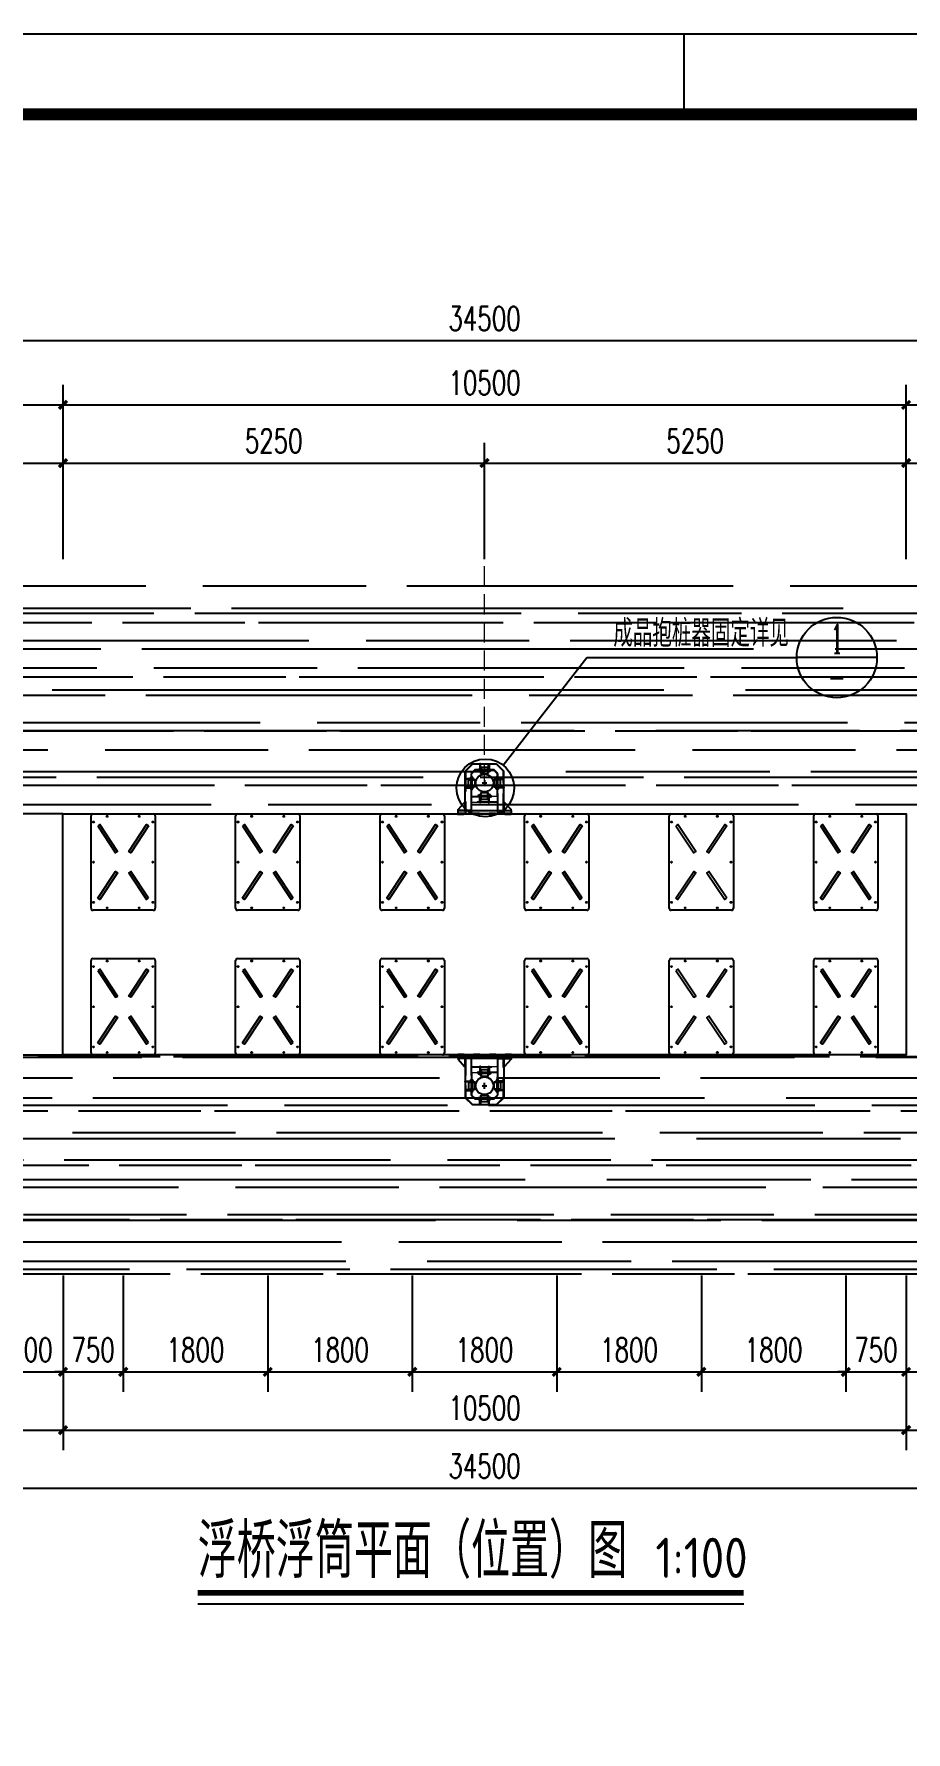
# Model space of a CAD drawing. Extents: x 396092 to 455492, y 17293 to 132793.
# Drawn here: x 417700 to 428562, y 111656 to 132793 of the extents above; entities that cross this region are included whole.
import ezdxf
from ezdxf.enums import TextEntityAlignment as Align

# ---------------------------------------------------------------- set-up
doc = ezdxf.new("R2010")
doc.units = 0
doc.header["$LTSCALE"] = 1000
doc.header["$MEASUREMENT"] = 0
for name, pattern in [('ACAD_ISO03W100', [30, 12, -18]), ('DASH', [0.35, 0.25, -0.1]), ('DASHED', [0.75, 0.5, -0.25])]:
    doc.linetypes.add(name, pattern=pattern)
doc.layers.add('8', color=8, linetype='Continuous', lineweight=9)
for name, color, linetype in [('DIM_IDEN', 3, 'Continuous'), ('DIM_SYMB', 3, 'Continuous'), ('DL', 8, 'Continuous'), ('DOTE', 1, 'Continuous'), ('PUB_DIM', 3, 'Continuous'), ('PUB_TEXT', 7, 'Continuous'), ('W-FLOAT_BOWL浮筒', 253, 'Continuous'), ('W-MOUNTING固定方式', 5, 'Continuous'), ('W-STEEL_FRAME钢架', 3, 'Continuous')]:
    doc.layers.add(name, color=color, linetype=linetype)
doc.styles.add('_TCH_DIM', font='SIMPLEX', dxfattribs={"bigfont": 'GBCBIG'})
doc.styles.add('_TCH_DIM_T3', font='SIMPLEX', dxfattribs={"width": 0.705882, "bigfont": 'GBCBIG'})
doc.styles.add('_TCH_LABEL', font='COMPLEX', dxfattribs={"bigfont": 'GBCBIG'})
doc.styles.get("Standard").update_dxf_attribs({"font": 'gbenor.shx', "bigfont": 'gbcbig.shx'})
doc.dimstyles.new('_TCH_ARCH&&100', dxfattribs={"dimtxt": 297.5, "dimasz": 100, "dimexe": 250, "dimexo": 300, "dimgap": 126.25, "dimtad": 1, "dimdec": 0, "dimzin": 0, "dimdsep": 46, "dimtxsty": '_TCH_DIM_T3', "dimblk": 'ARCHTICK', "dimcen": 0.09, "dimclrt": 7, "dimazin": 2, "dimtfac": 1, "dimtdec": 0, "dimtix": 1, "dimtmove": 2, "dimatfit": 3, "dimfxl": 100, "dimtolj": 1, "dimtzin": 0, "dimarcsym": 0})
pattern_1 = [(0, (138828.8, 88053.3), (1117.6, 508), [7620, -1016, 2540, -508]), (0, (139504.4, 88307.3), (-508, 675.64), [1524, -167.64, 3048, -381]), (0, (139082.78, 88485.1), (2641.6, 340.36), [4064, -711.2, 2032, -508])]

# ---------------------------------------------------------------- blocks, each defined once
blk = doc.blocks.new('$matou$00000145')
at = {"layer": 'W-FLOAT_BOWL浮筒'}
for p, q in [((-600, -375), (-600, 375)), ((-575, 400), (575, 400)), ((600, 375), (600, -375)), ((575, -400), (-575, -400))]:
    blk.add_line(p, q, dxfattribs=at)
at = {"layer": 'W-FLOAT_BOWL浮筒', "color": 3}
for p, q in [((-507, 370), (-493, 370)), ((-500, 377), (-500, 363)), ((-7, 370), (7, 370)), ((0, 377), (0, 363)), ((493, 370), (507, 370)), ((500, 377), (500, 363)), ((-577, 200), (-563, 200)), ((-570, 207), (-570, 193)), ((563, 200), (577, 200)), ((570, 207), (570, 193)), ((-577, -200), (-563, -200)), ((-570, -193), (-570, -207)), ((563, -200), (577, -200)), ((570, -193), (570, -207)), ((-507, -370), (-493, -370)), ((-500, -377), (-500, -363)), ((-7, -370), (7, -370)), ((0, -377), (0, -363)), ((493, -370), (507, -370)), ((500, -377), (500, -363))]:
    blk.add_line(p, q, dxfattribs=at)
at = {"layer": 'W-FLOAT_BOWL浮筒', "ltscale": 100}
for points in [[(-450, 316), (-117, 95), (-133, 70), (-467, 291)], [(450, 316), (117, 95), (133, 70), (467, 291)], [(-450, -316), (-117, -95), (-133, -70), (-467, -291)], [(450, -316), (117, -95), (133, -70), (467, -291)]]:
    blk.add_lwpolyline(points, close=True, dxfattribs=at)
at = {"layer": 'W-FLOAT_BOWL浮筒'}
for centre in [(-500, 370), (0, 370), (500, 370), (-570, 200), (570, 200), (-570, -200), (570, -200), (-500, -370), (0, -370), (500, -370)]:
    blk.add_circle(centre, 7, dxfattribs=at)
for centre, start, end in [((-575, 375), 90, 180), ((575, 375), 0, 90), ((-575, -375), 180, 270), ((575, -375), 270, 0)]:
    blk.add_arc(centre, 25, start, end, dxfattribs=at)
blk = doc.blocks.new('*U14')
at = {"layer": 'W-STEEL_FRAME钢架', "rotation": 270}
for p in [(0, 900, -500), (0, -900, 500)]:
    blk.add_blockref('$matou$00000145', p, dxfattribs=at)
blk = doc.blocks.new('*U15')
at = {"layer": 'W-STEEL_FRAME钢架', "color": 0, "linetype": 'ByBlock', "lineweight": -2, "transparency": 16777216}
for p in [(0, 0), (1800, 0), (3600, 0), (5400, 0), (7200, 0), (9000, 0)]:
    blk.add_blockref('*U14', p, dxfattribs=at)
blk = doc.blocks.new('A$C1EDE4923')
at = {"color": 4}
for p, q in [((-266, 120), (-270, 120)), ((-269, 126), (-266, 126)), ((-266, 114), (-269, 114))]:
    blk.add_line(p, q, dxfattribs=at)
for p, q in [((-257, 126), (-264, 126)), ((-264, 115), (-257, 115)), ((-253, 123), (-257, 120)), ((-253, 121), (-257, 118)), ((-232, 80), (-232, 160)), ((-148, 80), (-148, 160)), ((-128, 123), (-124, 120)), ((-128, 121), (-124, 118)), ((-124, 126), (-117, 126)), ((-117, 115), (-124, 115)), ((-115, 129), (-115, 111))]:
    blk.add_line(p, q)
at = {"color": 1}
for p, q in [((-240, 127), (-250, 127)), ((-250, 113), (-240, 113)), ((-131, 127), (-141, 127)), ((-131, 113), (-141, 113))]:
    blk.add_line(p, q, dxfattribs=at)
at = {"color": 6, "linetype": 'ACAD_ISO03W100'}
for p, q in [((-131, 126), (-250, 126)), ((-131, 114), (-250, 114))]:
    blk.add_line(p, q, dxfattribs=at)
at = {"color": 2}
for p, q in [((-250, 120), (-240, 120)), ((-141, 120), (-131, 120))]:
    blk.add_line(p, q, dxfattribs=at)
for points in [[(-270, 125), (-268, 127), (-268, 113), (-270, 115)], [(-266, 129), (-266, 126), (-266, 115), (-266, 112)], [(-249, 142), (-240, 142), (-240, 40), (-249, 40)], [(-232, 160), (-148, 160), (-145, 157), (-145, 83), (-148, 80), (-232, 80), (-235, 83), (-235, 157)], [(-132, 142), (-141, 142), (-141, 40), (-132, 40)]]:
    blk.add_lwpolyline(points, close=True)
for points in [[(-268, 127), (-266, 127), (-266, 113), (-268, 113)], [(-253, 107), (-253, 135), (-250, 135), (-250, 107), (-253, 107), (-253, 108)], [(-128, 107), (-128, 135), (-131, 135), (-131, 107), (-128, 107), (-128, 108)]]:
    blk.add_lwpolyline(points)
for points in [[(-264, 132), (-257, 132), (-257, 131), (-253, 131), (-253, 110), (-257, 110), (-257, 131), (-257, 109), (-264, 109, -0.666667), (-264, 115, -0.363636), (-264, 126, -0.666667)], [(-117, 132), (-124, 132), (-124, 131), (-128, 131), (-128, 110), (-124, 110), (-124, 131), (-124, 109), (-117, 109, 0.666667), (-117, 115, 0.363636), (-117, 126, 0.666667)]]:
    blk.add_lwpolyline(points, format="xyb", close=True)
blk = doc.blocks.new('BZQ-T')
at = {"layer": 'DOTE', "lineweight": 200, "ltscale": 100}
for p, q in [((-296, -17), (-296, 17)), ((-100, -17), (-100, 17)), ((100, -17), (100, 17)), ((296, -17), (296, 17))]:
    blk.add_line(p, q, dxfattribs=at)
at = {"layer": 'W-MOUNTING固定方式'}
for p, q in [((-150, 623), (-240, 533)), ((-240, 43), (-240, 533)), ((-117, 543), (-160, 500)), ((-160, 43), (-160, 500)), ((-150, 623), (150, 623)), ((-117, 543), (117, 543)), ((117, 543), (160, 500)), ((150, 623), (240, 533)), ((160, 223), (160, 500)), ((240, 43), (240, 533))]:
    blk.add_line(p, q, dxfattribs=at)
at = {"layer": 'W-MOUNTING固定方式', "color": 0, "lineweight": 5}
for p, q in [((-160, 223), (160, 223)), ((160, 43), (160, 234)), ((160, 143), (-160, 143))]:
    blk.add_line(p, q, dxfattribs=at)
at = {"layer": 'W-MOUNTING固定方式', "color": 1}
blk.add_line((30, 384), (-30, 384), dxfattribs=at)
at = {"layer": 'W-MOUNTING固定方式', "lineweight": 25}
blk.add_lwpolyline([(0, 421), (0, 346)], dxfattribs=at)
at = {"layer": 'W-MOUNTING固定方式', "color": 1}
for points in [[(-330, 43), (-330, 53), (-250, 143), (-240, 143), (-240, 43)], [(330, 43), (330, 53), (250, 143), (240, 143), (240, 43)]]:
    blk.add_lwpolyline(points, close=True, dxfattribs=at)
at = {"layer": 'W-MOUNTING固定方式'}
blk.add_circle((0, 384), 110, dxfattribs=at)
at = {"layer": 'W-STEEL_FRAME钢架', "linetype": 'DASHED', "ltscale": 0.5}
for p, q in [((-160, 218), (160, 218)), ((-330, 6), (330, 6)), ((-240, 43), (-240, 6)), ((160, 148), (-160, 148)), ((-160, 43), (-160, 6)), ((160, 43), (160, 6)), ((240, 43), (240, 6))]:
    blk.add_line(p, q, dxfattribs=at)
at = {"layer": 'W-STEEL_FRAME钢架'}
for p, q in [((-160, 43), (-240, 43)), ((160, 43), (240, 43))]:
    blk.add_line(p, q, dxfattribs=at)
at = {"layer": 'W-STEEL_FRAME钢架', "linetype": 'DASHED', "ltscale": 0.5}
for points in [[(235, 6), (235, 531), (148, 618), (-148, 618), (-235, 531), (-235, 6)], [(165, 6), (165, 502), (119, 548), (-119, 548), (-165, 502), (-165, 6)]]:
    blk.add_lwpolyline(points, dxfattribs=at)
at = {"layer": 'W-STEEL_FRAME钢架'}
for points in [[(-330, 43), (330, 43), (330, 0), (-330, 0)], [(-304, 6), (-288, 6), (-288, 0), (-304, 0)], [(-108, 6), (-92, 6), (-92, 0), (-108, 0)], [(108, 6), (92, 6), (92, 0), (108, 0)], [(304, 6), (288, 6), (288, 0), (304, 0)]]:
    blk.add_lwpolyline(points, close=True, dxfattribs=at)
at = {"layer": 'W-MOUNTING固定方式', "color": 6, "lineweight": 5, "extrusion": (0, 0, -1), "xscale": -1, "zscale": -1}
for p, rotation in [((280, 193), 90), ((191, 663), 180)]:
    blk.add_blockref('A$C1EDE4923', p, dxfattribs=dict(at, rotation=rotation))
at = {"layer": 'W-MOUNTING固定方式', "color": 6, "lineweight": 5, "extrusion": (0, 0, -1), "zscale": -1, "rotation": 270}
blk.add_blockref('A$C1EDE4923', (-279, 193), dxfattribs=at)
at = {"layer": 'W-MOUNTING固定方式', "color": 6, "lineweight": 5, "extrusion": (0, 0, -1), "zscale": -1}
blk.add_blockref('A$C1EDE4923', (191, 104), dxfattribs=at)
blk = doc.blocks.new('A$Ce900529c')
blk.add_line((1252.47, -628.99), (1252.47, -638.99))
blk.add_lwpolyline([(955.47, -628.99), (1549.47, -628.99), (1549.47, -1048.99), (955.47, -1048.99)], close=True)
at = {"const_width": 1.5}
blk.add_lwpolyline([(1539.47, -638.99), (980.47, -638.99), (980.47, -1038.99), (1539.47, -1038.99)], close=True, dxfattribs=at)
blk = doc.blocks.new('_ArchTick')
at = {"color": 0, "linetype": 'ByBlock', "const_width": 0.4}
blk.add_lwpolyline([(-0.5, -0.5), (0.5, 0.5)], dxfattribs=at)
blk = doc.blocks.new('*D367')
at = {"layer": 'Defpoints', "color": 0, "transparency": 16777216}
for p in [(406062, 116189), (440562, 116189), (440562, 114691)]:
    blk.add_point(p, dxfattribs=at)
at = {"layer": 'PUB_DIM', "color": 0, "lineweight": -2, "transparency": 16777216}
for p, q in [((406062, 115889), (406062, 114441)), ((440562, 115889), (440562, 114441)), ((406062, 114691), (440562, 114691))]:
    blk.add_line(p, q, dxfattribs=at)
at = {"layer": 'PUB_DIM', "color": 0, "lineweight": -2, "transparency": 16777216, "xscale": 100, "yscale": 100, "zscale": 100, "rotation": 180}
blk.add_blockref('_ArchTick', (406062, 114691), dxfattribs=at)
at = {"layer": 'PUB_DIM', "color": 0, "lineweight": -2, "transparency": 16777216, "xscale": 100, "yscale": 100, "zscale": 100}
blk.add_blockref('_ArchTick', (440562, 114691), dxfattribs=at)
at = {"layer": 'PUB_DIM', "color": 7, "transparency": 16777216, "insert": (423312, 114966), "char_height": 297.5, "attachment_point": 5, "style": '_TCH_DIM_T3'}
blk.add_mtext('\\A1;34500', dxfattribs=at)
blk = doc.blocks.new('*D368')
at = {"layer": 'Defpoints', "color": 0, "transparency": 16777216}
for p in [(440562, 128976), (406062, 127478), (440562, 127478)]:
    blk.add_point(p, dxfattribs=at)
at = {"layer": 'PUB_DIM', "color": 0, "lineweight": -2, "transparency": 16777216}
for p, q in [((406062, 127778), (406062, 129226)), ((440562, 127778), (440562, 129226)), ((406062, 128976), (440562, 128976))]:
    blk.add_line(p, q, dxfattribs=at)
at = {"layer": 'PUB_DIM', "color": 0, "lineweight": -2, "transparency": 16777216, "xscale": 100, "yscale": 100, "zscale": 100, "rotation": 180}
blk.add_blockref('_ArchTick', (406062, 128976), dxfattribs=at)
at = {"layer": 'PUB_DIM', "color": 0, "lineweight": -2, "transparency": 16777216, "xscale": 100, "yscale": 100, "zscale": 100}
blk.add_blockref('_ArchTick', (440562, 128976), dxfattribs=at)
at = {"layer": 'PUB_DIM', "color": 7, "transparency": 16777216, "insert": (423312, 129251), "char_height": 297.5, "attachment_point": 5, "style": '_TCH_DIM_T3'}
blk.add_mtext('\\A1;34500', dxfattribs=at)
blk = doc.blocks.new('*D374')
at = {"layer": 'Defpoints', "color": 0, "transparency": 16777216}
for p in [(418062, 128176), (406062, 126678), (418062, 126678)]:
    blk.add_point(p, dxfattribs=at)
at = {"layer": 'PUB_DIM', "color": 0, "lineweight": -2, "transparency": 16777216}
for p, q in [((406062, 126978), (406062, 128426)), ((418062, 126978), (418062, 128426)), ((406062, 128176), (418062, 128176))]:
    blk.add_line(p, q, dxfattribs=at)
at = {"layer": 'PUB_DIM', "color": 0, "lineweight": -2, "transparency": 16777216, "xscale": 100, "yscale": 100, "zscale": 100, "rotation": 180}
blk.add_blockref('_ArchTick', (406062, 128176), dxfattribs=at)
at = {"layer": 'PUB_DIM', "color": 0, "lineweight": -2, "transparency": 16777216, "xscale": 100, "yscale": 100, "zscale": 100}
blk.add_blockref('_ArchTick', (418062, 128176), dxfattribs=at)
at = {"layer": 'PUB_DIM', "color": 7, "transparency": 16777216, "insert": (412062, 128451), "char_height": 297.5, "attachment_point": 5, "style": '_TCH_DIM_T3'}
blk.add_mtext('\\A1;12000', dxfattribs=at)
blk = doc.blocks.new('*D375')
at = {"layer": 'Defpoints', "color": 0, "transparency": 16777216}
for p in [(428562, 128176), (418062, 126678), (428562, 126678)]:
    blk.add_point(p, dxfattribs=at)
at = {"layer": 'PUB_DIM', "color": 0, "lineweight": -2, "transparency": 16777216}
for p, q in [((418062, 126978), (418062, 128426)), ((428562, 126978), (428562, 128426)), ((418062, 128176), (428562, 128176))]:
    blk.add_line(p, q, dxfattribs=at)
at = {"layer": 'PUB_DIM', "color": 0, "lineweight": -2, "transparency": 16777216, "xscale": 100, "yscale": 100, "zscale": 100, "rotation": 180}
blk.add_blockref('_ArchTick', (418062, 128176), dxfattribs=at)
at = {"layer": 'PUB_DIM', "color": 0, "lineweight": -2, "transparency": 16777216, "xscale": 100, "yscale": 100, "zscale": 100}
blk.add_blockref('_ArchTick', (428562, 128176), dxfattribs=at)
at = {"layer": 'PUB_DIM', "color": 7, "transparency": 16777216, "insert": (423312, 128451), "char_height": 297.5, "attachment_point": 5, "style": '_TCH_DIM_T3'}
blk.add_mtext('\\A1;10500', dxfattribs=at)
blk = doc.blocks.new('*D376')
at = {"layer": 'Defpoints', "color": 0, "transparency": 16777216}
for p in [(440562, 128176), (428562, 126678), (440562, 126678)]:
    blk.add_point(p, dxfattribs=at)
at = {"layer": 'PUB_DIM', "color": 0, "lineweight": -2, "transparency": 16777216}
for p, q in [((428562, 126978), (428562, 128426)), ((440562, 126978), (440562, 128426)), ((428562, 128176), (440562, 128176))]:
    blk.add_line(p, q, dxfattribs=at)
at = {"layer": 'PUB_DIM', "color": 0, "lineweight": -2, "transparency": 16777216, "xscale": 100, "yscale": 100, "zscale": 100, "rotation": 180}
blk.add_blockref('_ArchTick', (428562, 128176), dxfattribs=at)
at = {"layer": 'PUB_DIM', "color": 0, "lineweight": -2, "transparency": 16777216, "xscale": 100, "yscale": 100, "zscale": 100}
blk.add_blockref('_ArchTick', (440562, 128176), dxfattribs=at)
at = {"layer": 'PUB_DIM', "color": 7, "transparency": 16777216, "insert": (434562, 128451), "char_height": 297.5, "attachment_point": 5, "style": '_TCH_DIM_T3'}
blk.add_mtext('\\A1;12000', dxfattribs=at)
blk = doc.blocks.new('*D381')
at = {"layer": 'Defpoints', "color": 0, "transparency": 16777216}
for p in [(418062, 127452), (415811, 125954), (418062, 125954)]:
    blk.add_point(p, dxfattribs=at)
at = {"layer": 'PUB_DIM', "color": 0, "lineweight": -2, "transparency": 16777216}
for p, q in [((415811, 126254), (415811, 127702)), ((418062, 126254), (418062, 127702)), ((415811, 127452), (418062, 127452))]:
    blk.add_line(p, q, dxfattribs=at)
at = {"layer": 'PUB_DIM', "color": 0, "lineweight": -2, "transparency": 16777216, "xscale": 100, "yscale": 100, "zscale": 100, "rotation": 180}
blk.add_blockref('_ArchTick', (415811, 127452), dxfattribs=at)
at = {"layer": 'PUB_DIM', "color": 0, "lineweight": -2, "transparency": 16777216, "xscale": 100, "yscale": 100, "zscale": 100}
blk.add_blockref('_ArchTick', (418062, 127452), dxfattribs=at)
at = {"layer": 'PUB_DIM', "color": 7, "transparency": 16777216, "insert": (416936, 127727), "char_height": 297.5, "attachment_point": 5, "style": '_TCH_DIM_T3'}
blk.add_mtext('\\A1;2250', dxfattribs=at)
blk = doc.blocks.new('*D382')
at = {"layer": 'Defpoints', "color": 0, "transparency": 16777216}
for p in [(423311, 127452), (418062, 125954), (423311, 125954)]:
    blk.add_point(p, dxfattribs=at)
at = {"layer": 'PUB_DIM', "color": 0, "lineweight": -2, "transparency": 16777216}
for p, q in [((418062, 126254), (418062, 127702)), ((423311, 126254), (423311, 127702)), ((418062, 127452), (423311, 127452))]:
    blk.add_line(p, q, dxfattribs=at)
at = {"layer": 'PUB_DIM', "color": 0, "lineweight": -2, "transparency": 16777216, "xscale": 100, "yscale": 100, "zscale": 100, "rotation": 180}
blk.add_blockref('_ArchTick', (418062, 127452), dxfattribs=at)
at = {"layer": 'PUB_DIM', "color": 0, "lineweight": -2, "transparency": 16777216, "xscale": 100, "yscale": 100, "zscale": 100}
blk.add_blockref('_ArchTick', (423311, 127452), dxfattribs=at)
at = {"layer": 'PUB_DIM', "color": 7, "transparency": 16777216, "insert": (420686, 127727), "char_height": 297.5, "attachment_point": 5, "style": '_TCH_DIM_T3'}
blk.add_mtext('\\A1;5250', dxfattribs=at)
blk = doc.blocks.new('*D383')
at = {"layer": 'Defpoints', "color": 0, "transparency": 16777216}
for p in [(428562, 127452), (423311, 125954), (428562, 125954)]:
    blk.add_point(p, dxfattribs=at)
at = {"layer": 'PUB_DIM', "color": 0, "lineweight": -2, "transparency": 16777216}
for p, q in [((423311, 126254), (423311, 127702)), ((428562, 126254), (428562, 127702)), ((423311, 127452), (428562, 127452))]:
    blk.add_line(p, q, dxfattribs=at)
at = {"layer": 'PUB_DIM', "color": 0, "lineweight": -2, "transparency": 16777216, "xscale": 100, "yscale": 100, "zscale": 100, "rotation": 180}
blk.add_blockref('_ArchTick', (423311, 127452), dxfattribs=at)
at = {"layer": 'PUB_DIM', "color": 0, "lineweight": -2, "transparency": 16777216, "xscale": 100, "yscale": 100, "zscale": 100}
blk.add_blockref('_ArchTick', (428562, 127452), dxfattribs=at)
at = {"layer": 'PUB_DIM', "color": 7, "transparency": 16777216, "insert": (425936, 127727), "char_height": 297.5, "attachment_point": 5, "style": '_TCH_DIM_T3'}
blk.add_mtext('\\A1;5250', dxfattribs=at)
blk = doc.blocks.new('*D384')
at = {"layer": 'Defpoints', "color": 0, "transparency": 16777216}
for p in [(430811, 127452), (428562, 125954), (430811, 125954)]:
    blk.add_point(p, dxfattribs=at)
at = {"layer": 'PUB_DIM', "color": 0, "lineweight": -2, "transparency": 16777216}
for p, q in [((428562, 126254), (428562, 127702)), ((430811, 126254), (430811, 127702)), ((428562, 127452), (430811, 127452))]:
    blk.add_line(p, q, dxfattribs=at)
at = {"layer": 'PUB_DIM', "color": 0, "lineweight": -2, "transparency": 16777216, "xscale": 100, "yscale": 100, "zscale": 100, "rotation": 180}
blk.add_blockref('_ArchTick', (428562, 127452), dxfattribs=at)
at = {"layer": 'PUB_DIM', "color": 0, "lineweight": -2, "transparency": 16777216, "xscale": 100, "yscale": 100, "zscale": 100}
blk.add_blockref('_ArchTick', (430811, 127452), dxfattribs=at)
at = {"layer": 'PUB_DIM', "color": 7, "transparency": 16777216, "insert": (429686, 127727), "char_height": 297.5, "attachment_point": 5, "style": '_TCH_DIM_T3'}
blk.add_mtext('\\A1;2250', dxfattribs=at)
blk = doc.blocks.new('*D391')
at = {"layer": 'Defpoints', "color": 0, "transparency": 16777216}
for p in [(406062, 116914), (418062, 116914), (418062, 115415)]:
    blk.add_point(p, dxfattribs=at)
at = {"layer": 'PUB_DIM', "color": 0, "lineweight": -2, "transparency": 16777216}
for p, q in [((406062, 116614), (406062, 115165)), ((418062, 116614), (418062, 115165)), ((406062, 115415), (418062, 115415))]:
    blk.add_line(p, q, dxfattribs=at)
at = {"layer": 'PUB_DIM', "color": 0, "lineweight": -2, "transparency": 16777216, "xscale": 100, "yscale": 100, "zscale": 100, "rotation": 180}
blk.add_blockref('_ArchTick', (406062, 115415), dxfattribs=at)
at = {"layer": 'PUB_DIM', "color": 0, "lineweight": -2, "transparency": 16777216, "xscale": 100, "yscale": 100, "zscale": 100}
blk.add_blockref('_ArchTick', (418062, 115415), dxfattribs=at)
at = {"layer": 'PUB_DIM', "color": 7, "transparency": 16777216, "insert": (412062, 115690), "char_height": 297.5, "attachment_point": 5, "style": '_TCH_DIM_T3'}
blk.add_mtext('\\A1;12000', dxfattribs=at)
blk = doc.blocks.new('*D392')
at = {"layer": 'Defpoints', "color": 0, "transparency": 16777216}
for p in [(418062, 116914), (428562, 116914), (428562, 115415)]:
    blk.add_point(p, dxfattribs=at)
at = {"layer": 'PUB_DIM', "color": 0, "lineweight": -2, "transparency": 16777216}
for p, q in [((418062, 116614), (418062, 115165)), ((428562, 116614), (428562, 115165)), ((418062, 115415), (428562, 115415))]:
    blk.add_line(p, q, dxfattribs=at)
at = {"layer": 'PUB_DIM', "color": 0, "lineweight": -2, "transparency": 16777216, "xscale": 100, "yscale": 100, "zscale": 100, "rotation": 180}
blk.add_blockref('_ArchTick', (418062, 115415), dxfattribs=at)
at = {"layer": 'PUB_DIM', "color": 0, "lineweight": -2, "transparency": 16777216, "xscale": 100, "yscale": 100, "zscale": 100}
blk.add_blockref('_ArchTick', (428562, 115415), dxfattribs=at)
at = {"layer": 'PUB_DIM', "color": 7, "transparency": 16777216, "insert": (423312, 115690), "char_height": 297.5, "attachment_point": 5, "style": '_TCH_DIM_T3'}
blk.add_mtext('\\A1;10500', dxfattribs=at)
blk = doc.blocks.new('*D393')
at = {"layer": 'Defpoints', "color": 0, "transparency": 16777216}
for p in [(428562, 116914), (440562, 116914), (440562, 115415)]:
    blk.add_point(p, dxfattribs=at)
at = {"layer": 'PUB_DIM', "color": 0, "lineweight": -2, "transparency": 16777216}
for p, q in [((428562, 116614), (428562, 115165)), ((440562, 116614), (440562, 115165)), ((428562, 115415), (440562, 115415))]:
    blk.add_line(p, q, dxfattribs=at)
at = {"layer": 'PUB_DIM', "color": 0, "lineweight": -2, "transparency": 16777216, "xscale": 100, "yscale": 100, "zscale": 100, "rotation": 180}
blk.add_blockref('_ArchTick', (428562, 115415), dxfattribs=at)
at = {"layer": 'PUB_DIM', "color": 0, "lineweight": -2, "transparency": 16777216, "xscale": 100, "yscale": 100, "zscale": 100}
blk.add_blockref('_ArchTick', (440562, 115415), dxfattribs=at)
at = {"layer": 'PUB_DIM', "color": 7, "transparency": 16777216, "insert": (434562, 115690), "char_height": 297.5, "attachment_point": 5, "style": '_TCH_DIM_T3'}
blk.add_mtext('\\A1;12000', dxfattribs=at)
blk = doc.blocks.new('*D403')
at = {"layer": 'Defpoints', "color": 0, "transparency": 16777216}
for p in [(417262, 117638), (418062, 117638), (418062, 116139)]:
    blk.add_point(p, dxfattribs=at)
at = {"layer": 'PUB_DIM', "color": 0, "lineweight": -2, "transparency": 16777216}
for p, q in [((417262, 117338), (417262, 115889)), ((418062, 117338), (418062, 115889)), ((417262, 116139), (418062, 116139))]:
    blk.add_line(p, q, dxfattribs=at)
at = {"layer": 'PUB_DIM', "color": 0, "lineweight": -2, "transparency": 16777216, "xscale": 100, "yscale": 100, "zscale": 100, "rotation": 180}
blk.add_blockref('_ArchTick', (417262, 116139), dxfattribs=at)
at = {"layer": 'PUB_DIM', "color": 0, "lineweight": -2, "transparency": 16777216, "xscale": 100, "yscale": 100, "zscale": 100}
blk.add_blockref('_ArchTick', (418062, 116139), dxfattribs=at)
at = {"layer": 'PUB_DIM', "color": 7, "transparency": 16777216, "insert": (417662, 116414), "char_height": 297.5, "attachment_point": 5, "style": '_TCH_DIM_T3'}
blk.add_mtext('\\A1;800', dxfattribs=at)
blk = doc.blocks.new('*D404')
at = {"layer": 'Defpoints', "color": 0, "transparency": 16777216}
for p in [(418062, 117638), (418812, 117638), (418812, 116139)]:
    blk.add_point(p, dxfattribs=at)
at = {"layer": 'PUB_DIM', "color": 0, "lineweight": -2, "transparency": 16777216}
for p, q in [((418062, 117338), (418062, 115889)), ((418812, 117338), (418812, 115889)), ((418062, 116139), (417962, 116139)), ((418062, 116139), (418812, 116139)), ((418812, 116139), (418912, 116139))]:
    blk.add_line(p, q, dxfattribs=at)
at = {"layer": 'PUB_DIM', "color": 0, "lineweight": -2, "transparency": 16777216, "xscale": 100, "yscale": 100, "zscale": 100}
blk.add_blockref('_ArchTick', (418062, 116139), dxfattribs=at)
at = {"layer": 'PUB_DIM', "color": 0, "lineweight": -2, "transparency": 16777216, "xscale": 100, "yscale": 100, "zscale": 100, "rotation": 180}
blk.add_blockref('_ArchTick', (418812, 116139), dxfattribs=at)
at = {"layer": 'PUB_DIM', "color": 7, "transparency": 16777216, "insert": (418437, 116414), "char_height": 297.5, "attachment_point": 5, "style": '_TCH_DIM_T3'}
blk.add_mtext('\\A1;750', dxfattribs=at)
blk = doc.blocks.new('*D405')
at = {"layer": 'Defpoints', "color": 0, "transparency": 16777216}
for p in [(418812, 117638), (420612, 117638), (420612, 116139)]:
    blk.add_point(p, dxfattribs=at)
at = {"layer": 'PUB_DIM', "color": 0, "lineweight": -2, "transparency": 16777216}
for p, q in [((418812, 117338), (418812, 115889)), ((420612, 117338), (420612, 115889)), ((418812, 116139), (420612, 116139))]:
    blk.add_line(p, q, dxfattribs=at)
at = {"layer": 'PUB_DIM', "color": 0, "lineweight": -2, "transparency": 16777216, "xscale": 100, "yscale": 100, "zscale": 100, "rotation": 180}
blk.add_blockref('_ArchTick', (418812, 116139), dxfattribs=at)
at = {"layer": 'PUB_DIM', "color": 0, "lineweight": -2, "transparency": 16777216, "xscale": 100, "yscale": 100, "zscale": 100}
blk.add_blockref('_ArchTick', (420612, 116139), dxfattribs=at)
at = {"layer": 'PUB_DIM', "color": 7, "transparency": 16777216, "insert": (419712, 116414), "char_height": 297.5, "attachment_point": 5, "style": '_TCH_DIM_T3'}
blk.add_mtext('\\A1;1800', dxfattribs=at)
blk = doc.blocks.new('*D406')
at = {"layer": 'Defpoints', "color": 0, "transparency": 16777216}
for p in [(420612, 117638), (422412, 117638), (422412, 116139)]:
    blk.add_point(p, dxfattribs=at)
at = {"layer": 'PUB_DIM', "color": 0, "lineweight": -2, "transparency": 16777216}
for p, q in [((420612, 117338), (420612, 115889)), ((422412, 117338), (422412, 115889)), ((420612, 116139), (422412, 116139))]:
    blk.add_line(p, q, dxfattribs=at)
at = {"layer": 'PUB_DIM', "color": 0, "lineweight": -2, "transparency": 16777216, "xscale": 100, "yscale": 100, "zscale": 100, "rotation": 180}
blk.add_blockref('_ArchTick', (420612, 116139), dxfattribs=at)
at = {"layer": 'PUB_DIM', "color": 0, "lineweight": -2, "transparency": 16777216, "xscale": 100, "yscale": 100, "zscale": 100}
blk.add_blockref('_ArchTick', (422412, 116139), dxfattribs=at)
at = {"layer": 'PUB_DIM', "color": 7, "transparency": 16777216, "insert": (421512, 116414), "char_height": 297.5, "attachment_point": 5, "style": '_TCH_DIM_T3'}
blk.add_mtext('\\A1;1800', dxfattribs=at)
blk = doc.blocks.new('*D407')
at = {"layer": 'Defpoints', "color": 0, "transparency": 16777216}
for p in [(422412, 117638), (424212, 117638), (424212, 116139)]:
    blk.add_point(p, dxfattribs=at)
at = {"layer": 'PUB_DIM', "color": 0, "lineweight": -2, "transparency": 16777216}
for p, q in [((422412, 117338), (422412, 115889)), ((424212, 117338), (424212, 115889)), ((422412, 116139), (424212, 116139))]:
    blk.add_line(p, q, dxfattribs=at)
at = {"layer": 'PUB_DIM', "color": 0, "lineweight": -2, "transparency": 16777216, "xscale": 100, "yscale": 100, "zscale": 100, "rotation": 180}
blk.add_blockref('_ArchTick', (422412, 116139), dxfattribs=at)
at = {"layer": 'PUB_DIM', "color": 0, "lineweight": -2, "transparency": 16777216, "xscale": 100, "yscale": 100, "zscale": 100}
blk.add_blockref('_ArchTick', (424212, 116139), dxfattribs=at)
at = {"layer": 'PUB_DIM', "color": 7, "transparency": 16777216, "insert": (423312, 116414), "char_height": 297.5, "attachment_point": 5, "style": '_TCH_DIM_T3'}
blk.add_mtext('\\A1;1800', dxfattribs=at)
blk = doc.blocks.new('*D408')
at = {"layer": 'Defpoints', "color": 0, "transparency": 16777216}
for p in [(424212, 117638), (426012, 117638), (426012, 116139)]:
    blk.add_point(p, dxfattribs=at)
at = {"layer": 'PUB_DIM', "color": 0, "lineweight": -2, "transparency": 16777216}
for p, q in [((424212, 117338), (424212, 115889)), ((426012, 117338), (426012, 115889)), ((424212, 116139), (426012, 116139))]:
    blk.add_line(p, q, dxfattribs=at)
at = {"layer": 'PUB_DIM', "color": 0, "lineweight": -2, "transparency": 16777216, "xscale": 100, "yscale": 100, "zscale": 100, "rotation": 180}
blk.add_blockref('_ArchTick', (424212, 116139), dxfattribs=at)
at = {"layer": 'PUB_DIM', "color": 0, "lineweight": -2, "transparency": 16777216, "xscale": 100, "yscale": 100, "zscale": 100}
blk.add_blockref('_ArchTick', (426012, 116139), dxfattribs=at)
at = {"layer": 'PUB_DIM', "color": 7, "transparency": 16777216, "insert": (425112, 116414), "char_height": 297.5, "attachment_point": 5, "style": '_TCH_DIM_T3'}
blk.add_mtext('\\A1;1800', dxfattribs=at)
blk = doc.blocks.new('*D409')
at = {"layer": 'Defpoints', "color": 0, "transparency": 16777216}
for p in [(426012, 117638), (427812, 117638), (427812, 116139)]:
    blk.add_point(p, dxfattribs=at)
at = {"layer": 'PUB_DIM', "color": 0, "lineweight": -2, "transparency": 16777216}
for p, q in [((426012, 117338), (426012, 115889)), ((427812, 117338), (427812, 115889)), ((426012, 116139), (427812, 116139))]:
    blk.add_line(p, q, dxfattribs=at)
at = {"layer": 'PUB_DIM', "color": 0, "lineweight": -2, "transparency": 16777216, "xscale": 100, "yscale": 100, "zscale": 100, "rotation": 180}
blk.add_blockref('_ArchTick', (426012, 116139), dxfattribs=at)
at = {"layer": 'PUB_DIM', "color": 0, "lineweight": -2, "transparency": 16777216, "xscale": 100, "yscale": 100, "zscale": 100}
blk.add_blockref('_ArchTick', (427812, 116139), dxfattribs=at)
at = {"layer": 'PUB_DIM', "color": 7, "transparency": 16777216, "insert": (426912, 116414), "char_height": 297.5, "attachment_point": 5, "style": '_TCH_DIM_T3'}
blk.add_mtext('\\A1;1800', dxfattribs=at)
blk = doc.blocks.new('*D410')
at = {"layer": 'Defpoints', "color": 0, "transparency": 16777216}
for p in [(427812, 117638), (428562, 117638), (428562, 116139)]:
    blk.add_point(p, dxfattribs=at)
at = {"layer": 'PUB_DIM', "color": 0, "lineweight": -2, "transparency": 16777216}
for p, q in [((427812, 117338), (427812, 115889)), ((428562, 117338), (428562, 115889)), ((427812, 116139), (427712, 116139)), ((427812, 116139), (428562, 116139)), ((428562, 116139), (428662, 116139))]:
    blk.add_line(p, q, dxfattribs=at)
at = {"layer": 'PUB_DIM', "color": 0, "lineweight": -2, "transparency": 16777216, "xscale": 100, "yscale": 100, "zscale": 100}
blk.add_blockref('_ArchTick', (427812, 116139), dxfattribs=at)
at = {"layer": 'PUB_DIM', "color": 0, "lineweight": -2, "transparency": 16777216, "xscale": 100, "yscale": 100, "zscale": 100, "rotation": 180}
blk.add_blockref('_ArchTick', (428562, 116139), dxfattribs=at)
at = {"layer": 'PUB_DIM', "color": 7, "transparency": 16777216, "insert": (428187, 116414), "char_height": 297.5, "attachment_point": 5, "style": '_TCH_DIM_T3'}
blk.add_mtext('\\A1;750', dxfattribs=at)
blk = doc.blocks.new('*D411')
at = {"layer": 'Defpoints', "color": 0, "transparency": 16777216}
for p in [(428562, 117638), (429362, 117638), (429362, 116139)]:
    blk.add_point(p, dxfattribs=at)
at = {"layer": 'PUB_DIM', "color": 0, "lineweight": -2, "transparency": 16777216}
for p, q in [((428562, 117338), (428562, 115889)), ((429362, 117338), (429362, 115889)), ((428562, 116139), (429362, 116139))]:
    blk.add_line(p, q, dxfattribs=at)
at = {"layer": 'PUB_DIM', "color": 0, "lineweight": -2, "transparency": 16777216, "xscale": 100, "yscale": 100, "zscale": 100, "rotation": 180}
blk.add_blockref('_ArchTick', (428562, 116139), dxfattribs=at)
at = {"layer": 'PUB_DIM', "color": 0, "lineweight": -2, "transparency": 16777216, "xscale": 100, "yscale": 100, "zscale": 100}
blk.add_blockref('_ArchTick', (429362, 116139), dxfattribs=at)
at = {"layer": 'PUB_DIM', "color": 7, "transparency": 16777216, "insert": (428962, 116414), "char_height": 297.5, "attachment_point": 5, "style": '_TCH_DIM_T3'}
blk.add_mtext('\\A1;800', dxfattribs=at)

msp = doc.modelspace()

# ---------------------------------------------------------------- hatches: boundary and pattern name
at = {"layer": 'DL'}
h = msp.add_hatch(dxfattribs=at)
h.set_pattern_fill('AR-RROOF', color=5, scale=400, style=0)
h.set_pattern_definition(pattern_1)
h.paths.add_polyline_path([(442561.5, 125953.7), (404061.5, 126036.5), (404061.5, 123167.5), (442561.5, 123084.6)])
h = msp.add_hatch(dxfattribs=at)
h.set_pattern_fill('AR-RROOF', color=5, scale=400, style=0)
h.set_pattern_definition(pattern_1)
h.paths.add_polyline_path([(442561.5, 117215.6), (404061.5, 117215.6), (404061.5, 120084.6), (442561.5, 120084.6)])

# ---------------------------------------------------------------- linework, layer by layer
at = {"layer": '8', "linetype": 'DASH', "elevation": 1000}
msp.add_lwpolyline([(423311.4, 123468.1), (423311.4, 126253.7)], dxfattribs=at)
at = {"layer": 'DIM_IDEN'}
for p, q in [((423543.3, 123691.8), (424587.8, 125030.2)), ((424587.8, 125030.2), (427199.2, 125030.2)), ((428199.2, 125030.2), (427199.2, 125030.2))]:
    msp.add_line(p, q, dxfattribs=at)
for centre, radius in [((427699.2, 125030.2), 500), ((423321.8, 123408), 360)]:
    msp.add_circle(centre, radius, dxfattribs=at)
at = {"layer": 'DIM_SYMB', "const_width": 70}
msp.add_lwpolyline([(419740.4, 113390.1), (426540.5, 113390.1)], dxfattribs=at)
at = {"layer": 'DIM_SYMB'}
msp.add_lwpolyline([(419740.4, 113250.1), (426540.5, 113250.1)], dxfattribs=at)
at = {"layer": 'W-STEEL_FRAME钢架', "elevation": 1000}
for points in [[(406061.5, 120084.6), (418061.5, 120084.6), (418061.5, 123084.6), (406061.5, 123084.6)], [(418061.5, 123084.6), (428561.5, 123084.6), (428561.5, 120084.6), (418061.5, 120084.6)]]:
    msp.add_lwpolyline(points, close=True, dxfattribs=at)

# ---------------------------------------------------------------- block references
at = {"xscale": 100, "yscale": 100, "zscale": 100}
msp.add_blockref('A$Ce900529c', (300545.2, 195692.1), dxfattribs=at)
msp.add_blockref('BZQ-T', (423311.5, 123084.6))
at = {"rotation": 180}
msp.add_blockref('BZQ-T', (423311.5, 120084.6, 1500), dxfattribs=at)
at = {"layer": 'W-STEEL_FRAME钢架'}
msp.add_blockref('*U15', (418811.5, 121584.6, 2500), dxfattribs=at)

# ---------------------------------------------------------------- texts
at = {"layer": 'PUB_TEXT', "style": '_TCH_DIM'}
msp.add_text('成品抱桩器固定详见', height=337.59, dxfattribs=at).set_placement((424916, 125165))
at = {"layer": 'PUB_TEXT', "style": '_TCH_LABEL'}
msp.add_text('1', height=356.9, dxfattribs=at).set_placement((427622.7, 125085.1), (427775.7, 125085.1), align=Align.FIT)
at = {"layer": 'PUB_TEXT', "style": '_TCH_LABEL', "width": 0.777778}
msp.add_text('-', height=348, dxfattribs=at).set_placement((427583.2, 124626.9), (427815.2, 124626.9), align=Align.FIT)
at = {"layer": 'PUB_TEXT'}
for s, height, p in [('浮桥浮筒平面（位置）图', 675.177, (419740.4, 113574.7)), ('1:100', 500, (425440.2, 113574.7))]:
    msp.add_text(s, height=height, dxfattribs=at).set_placement(p)

# ---------------------------------------------------------------- dimensions: what is measured, and where the dimension line sits
at = {"layer": 'PUB_DIM'}
for p1, p2, distance, picture, middle in [((406061.5, 127477.8), (440561.5, 127477.8), 1498.2, '*D368', (423311.5, 129251)), ((406061.5, 126677.8), (418061.5, 126677.8), 1498.2, '*D374', (412061.5, 128451)), ((418061.5, 126677.8), (428561.5, 126677.8), 1498.2, '*D375', (423311.5, 128451)), ((428561.5, 126677.8), (440561.5, 126677.8), 1498.2, '*D376', (434561.5, 128451)), ((415811.4, 125953.7), (418061.5, 125953.7), 1498.2, '*D381', (416936.5, 127726.9)), ((418061.5, 125953.7), (423311.4, 125953.7), 1498.2, '*D382', (420686.5, 127726.9)), ((423311.4, 125953.7), (428561.5, 125953.7), 1498.2, '*D383', (425936.5, 127726.9)), ((428561.5, 125953.7), (430811.4, 125953.7), 1498.2, '*D384', (429686.5, 127726.9)), ((417261.5, 117637.6), (418061.5, 117637.6), -1498.2, '*D403', (417661.5, 116414.5)), ((418061.5, 117637.6), (418811.5, 117637.6), -1498.2, '*D404', (418436.5, 116414.5)), ((418811.5, 117637.6), (420611.5, 117637.6), -1498.2, '*D405', (419711.5, 116414.5)), ((420611.5, 117637.6), (422411.5, 117637.6), -1498.2, '*D406', (421511.5, 116414.5)), ((422411.5, 117637.6), (424211.5, 117637.6), -1498.2, '*D407', (423311.5, 116414.5)), ((424211.5, 117637.6), (426011.5, 117637.6), -1498.2, '*D408', (425111.5, 116414.5)), ((426011.5, 117637.6), (427811.5, 117637.6), -1498.2, '*D409', (426911.5, 116414.5)), ((427811.5, 117637.6), (428561.5, 117637.6), -1498.2, '*D410', (428186.5, 116414.5)), ((428561.5, 117637.6), (429361.5, 117637.6), -1498.2, '*D411', (428961.5, 116414.5)), ((406061.5, 116913.6), (418061.5, 116913.6), -1498.2, '*D391', (412061.5, 115690.4)), ((418061.5, 116913.6), (428561.5, 116913.6), -1498.2, '*D392', (423311.5, 115690.4)), ((428561.5, 116913.6), (440561.5, 116913.6), -1498.2, '*D393', (434561.5, 115690.4)), ((406061.5, 116189.5), (440561.5, 116189.5), -1498.2, '*D367', (423311.5, 114966.3))]:
    dim = msp.add_aligned_dim(p1=p1, p2=p2, distance=distance, dimstyle='_TCH_ARCH&&100', dxfattribs=at)
    dim.commit()
    dim.dimension.update_dxf_attribs({"geometry": picture, "text_midpoint": middle})

doc.saveas('drawing.dxf')
